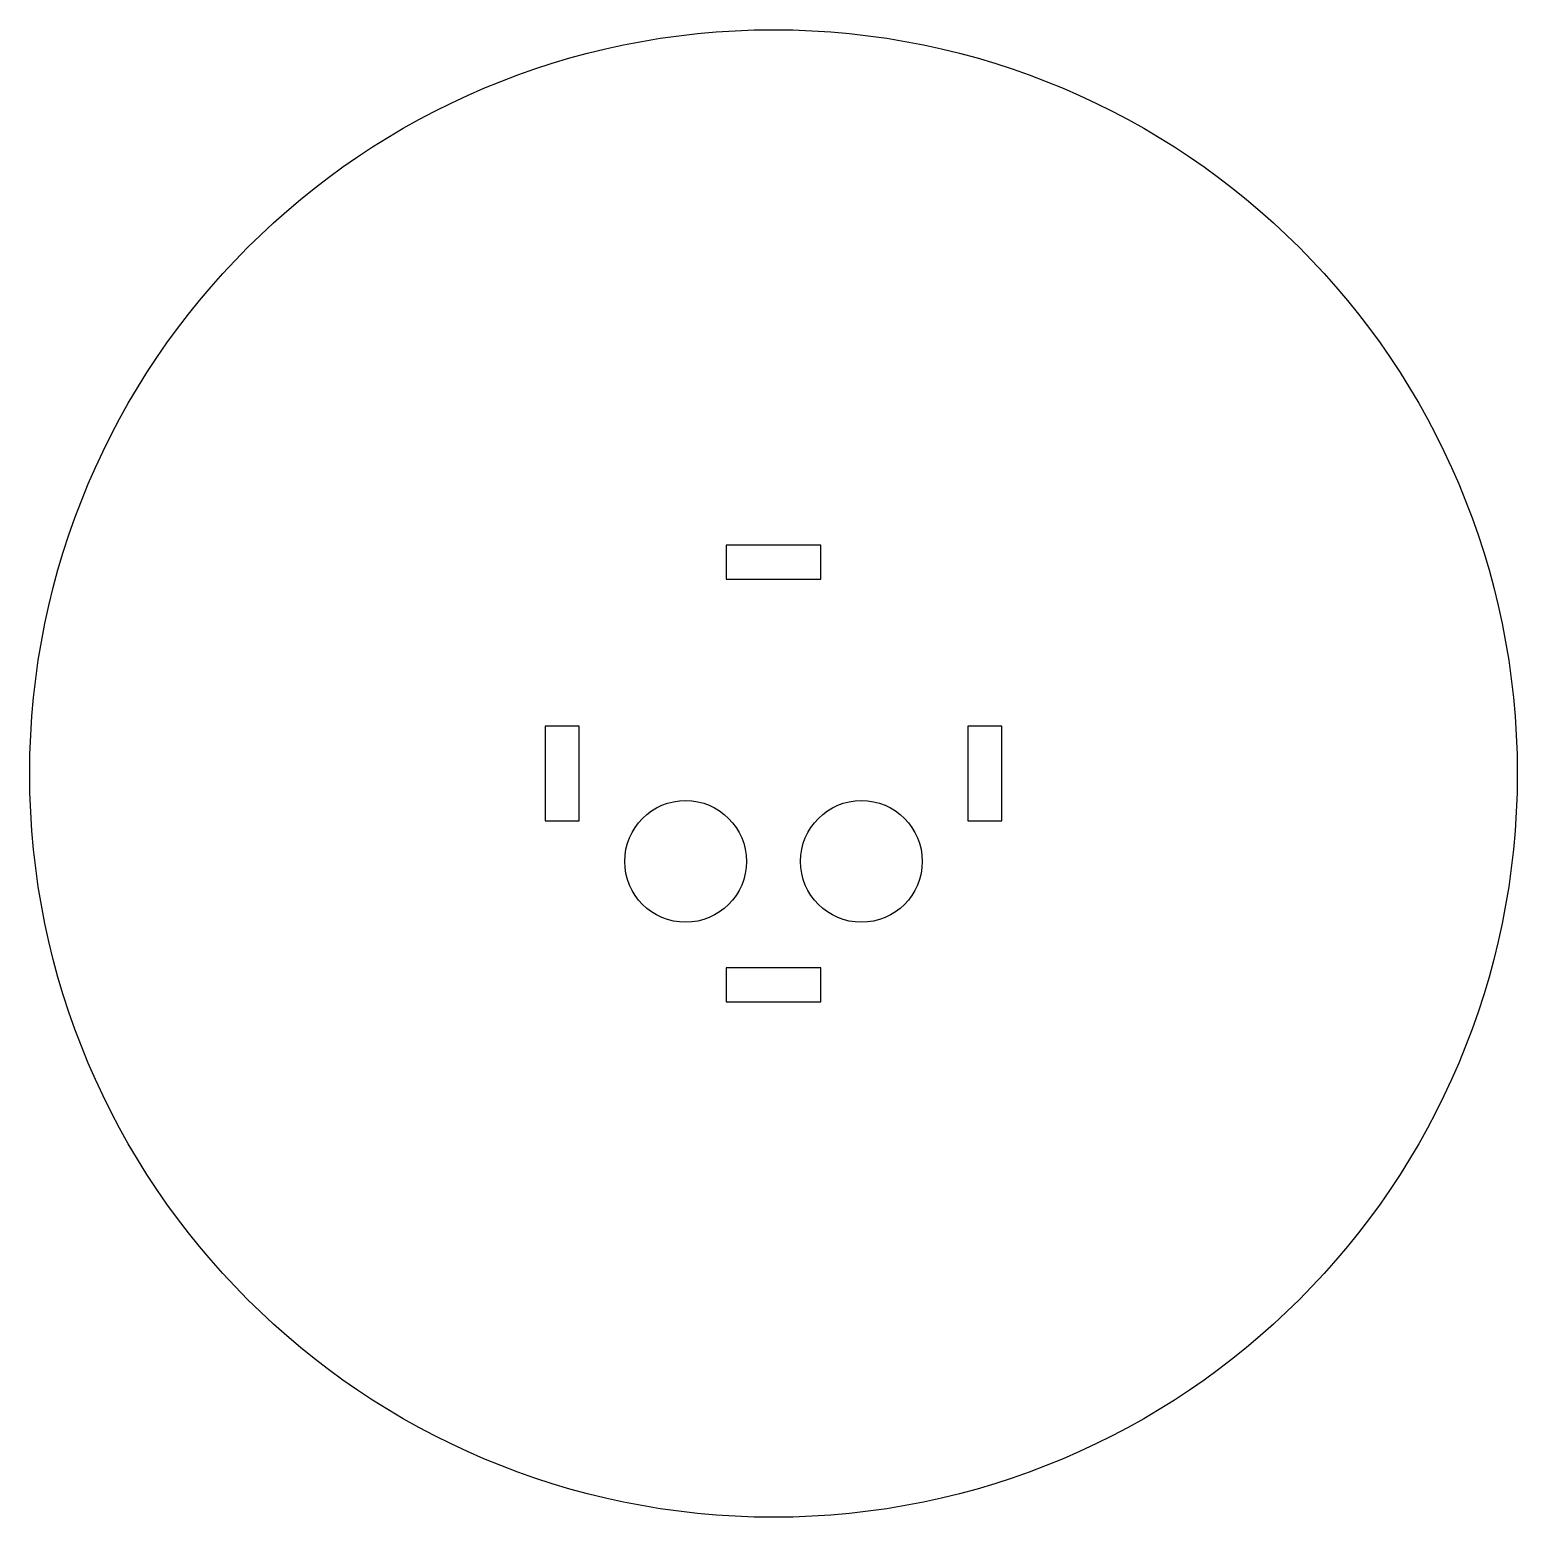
# Model space of a CAD drawing. Header units: millimetres. Extents: x -155 to 65, y -155 to 65.
import ezdxf

# ---------------------------------------------------------------- set-up
doc = ezdxf.new("R2010")
doc.units = ezdxf.units.MM
doc.layers.get('0').update_dxf_attribs({"linetype": 'CONTINUOUS'})

msp = doc.modelspace()

# ---------------------------------------------------------------- linework, layer by layer
for points in [[(-38, -11.25), (-52, -11.25), (-52, -16.25), (-38, -16.25)], [(-78.75, -38), (-78.75, -52), (-73.75, -52), (-73.75, -38)], [(-11.25, -52), (-11.25, -38), (-16.25, -38), (-16.25, -52)], [(-52, -78.75), (-38, -78.75), (-38, -73.75), (-52, -73.75)]]:
    msp.add_lwpolyline(points, close=True)
for centre, radius in [((-45, -45), 110), ((-58, -58), 9), ((-32, -58), 9)]:
    msp.add_circle(centre, radius)

doc.saveas('drawing.dxf')
